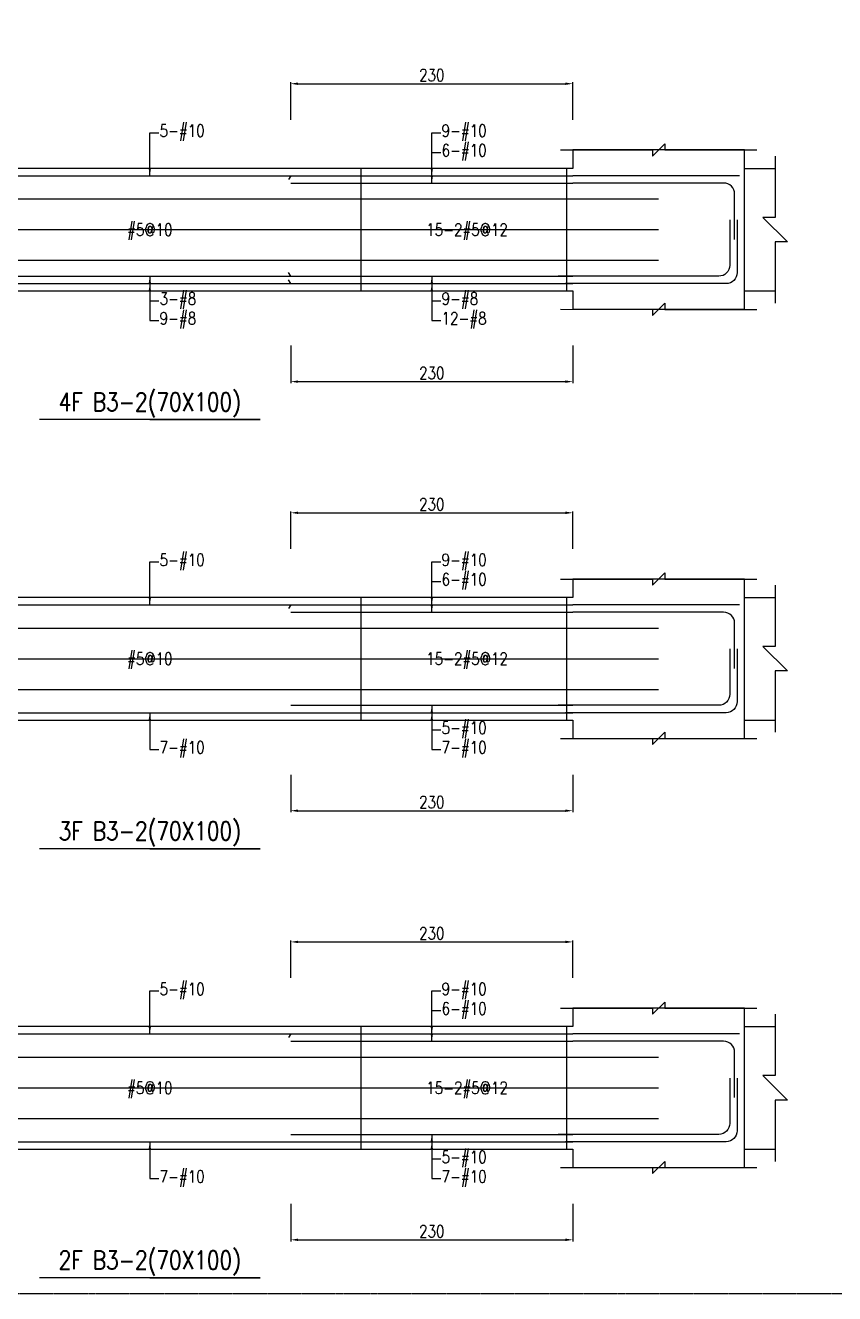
# Model space of a CAD drawing. Header units: millimetres. Extents: x 0 to 84580, y -12276 to 4373.
# Drawn here: x 48049 to 48709, y 0 to 1034 of the extents above; entities that cross this region are included whole.
import ezdxf
from ezdxf.enums import TextEntityAlignment as Align

# ---------------------------------------------------------------- set-up
doc = ezdxf.new("R2010")
doc.units = ezdxf.units.MM
doc.header["$MEASUREMENT"] = 0
doc.linetypes.add('CENTER', pattern=[2, 1.25, -0.25, 0.25, -0.25])
for name, color, linetype in [('S-DIM', 2, 'Continuous'), ('S-GRID', 1, 'CENTER'), ('S-LEADER', 2, 'Continuous'), ('S-RC', 130, 'Continuous'), ('S-REINF', 6, 'Continuous'), ('S-TEXT', 2, 'Continuous')]:
    doc.layers.add(name, color=color, linetype=linetype)
doc.styles.add('CS4', font='romans.shx', dxfattribs={"width": 0.8, "bigfont": 'lsp.shx'})
doc.styles.get("Standard").update_dxf_attribs({"font": 'arial.ttf'})
doc.dimstyles.new('ISO-25', dxfattribs={"dimtxt": 2.5, "dimasz": 2.5, "dimexe": 1.25, "dimexo": 0.625, "dimtad": 1, "dimtxsty": 'Standard', "dimcen": 2.5, "dimadec": 0, "dimazin": 0, "dimtfac": 1, "dimtmove": 0, "dimatfit": 3, "dimfxl": 0, "dimarcsym": 0})

# ---------------------------------------------------------------- blocks, each defined once
blk = doc.blocks.new('*D636')
at = {"layer": 'DEFPOINTS', "color": 0, "transparency": 16777216}
for p in [(48495.9, 286.9), (48265.9, 256.9), (48495.9, 256.9)]:
    blk.add_point(p, dxfattribs=at)
at = {"layer": 'S-DIM', "color": 0, "lineweight": -2, "transparency": 16777216}
for p, q in [((48265.9, 257.5), (48265.9, 288.1)), ((48271.9, 286.9), (48489.9, 286.9)), ((48495.9, 257.5), (48495.9, 288.1))]:
    blk.add_line(p, q, dxfattribs=at)
at = {"layer": 'S-DIM', "color": 0, "transparency": 16777216}
for points in [[(48271.9, 287.9), (48271.9, 285.9), (48265.9, 286.9)], [(48489.9, 287.9), (48489.9, 285.9), (48495.9, 286.9)]]:
    blk.add_solid(points, dxfattribs=at)
at = {"layer": 'S-DIM', "color": 0, "transparency": 16777216, "insert": (48380.9, 293.9), "char_height": 10, "attachment_point": 5, "style": 'CS4'}
blk.add_mtext('230', dxfattribs=at)
blk = doc.blocks.new('*D638')
at = {"layer": 'DEFPOINTS', "color": 0, "transparency": 16777216}
for p in [(48265.9, 73.9), (48495.9, 73.9), (48495.9, 43.9)]:
    blk.add_point(p, dxfattribs=at)
at = {"layer": 'S-DIM', "color": 0, "lineweight": -2, "transparency": 16777216}
for p, q in [((48265.9, 73.3), (48265.9, 42.6)), ((48495.9, 73.3), (48495.9, 42.6)), ((48271.9, 43.9), (48489.9, 43.9))]:
    blk.add_line(p, q, dxfattribs=at)
at = {"layer": 'S-DIM', "color": 0, "transparency": 16777216}
for points in [[(48271.9, 44.9), (48271.9, 42.9), (48265.9, 43.9)], [(48489.9, 44.9), (48489.9, 42.9), (48495.9, 43.9)]]:
    blk.add_solid(points, dxfattribs=at)
at = {"layer": 'S-DIM', "color": 0, "transparency": 16777216, "insert": (48380.9, 50.9), "char_height": 10, "attachment_point": 5, "style": 'CS4'}
blk.add_mtext('230', dxfattribs=at)
blk = doc.blocks.new('*D640')
at = {"layer": 'DEFPOINTS', "color": 0, "transparency": 16777216}
for p in [(48495.9, 636.9), (48265.9, 606.9), (48495.9, 606.9)]:
    blk.add_point(p, dxfattribs=at)
at = {"layer": 'S-DIM', "color": 0, "lineweight": -2, "transparency": 16777216}
for p, q in [((48265.9, 607.5), (48265.9, 638.1)), ((48271.9, 636.9), (48489.9, 636.9)), ((48495.9, 607.5), (48495.9, 638.1))]:
    blk.add_line(p, q, dxfattribs=at)
at = {"layer": 'S-DIM', "color": 0, "transparency": 16777216}
for points in [[(48271.9, 637.9), (48271.9, 635.9), (48265.9, 636.9)], [(48489.9, 637.9), (48489.9, 635.9), (48495.9, 636.9)]]:
    blk.add_solid(points, dxfattribs=at)
at = {"layer": 'S-DIM', "color": 0, "transparency": 16777216, "insert": (48380.9, 643.9), "char_height": 10, "attachment_point": 5, "style": 'CS4'}
blk.add_mtext('230', dxfattribs=at)
blk = doc.blocks.new('*D642')
at = {"layer": 'DEFPOINTS', "color": 0, "transparency": 16777216}
for p in [(48265.9, 423.9), (48495.9, 423.9), (48495.9, 393.9)]:
    blk.add_point(p, dxfattribs=at)
at = {"layer": 'S-DIM', "color": 0, "lineweight": -2, "transparency": 16777216}
for p, q in [((48265.9, 423.3), (48265.9, 392.6)), ((48495.9, 423.3), (48495.9, 392.6)), ((48271.9, 393.9), (48489.9, 393.9))]:
    blk.add_line(p, q, dxfattribs=at)
at = {"layer": 'S-DIM', "color": 0, "transparency": 16777216}
for points in [[(48271.9, 394.9), (48271.9, 392.9), (48265.9, 393.9)], [(48489.9, 394.9), (48489.9, 392.9), (48495.9, 393.9)]]:
    blk.add_solid(points, dxfattribs=at)
at = {"layer": 'S-DIM', "color": 0, "transparency": 16777216, "insert": (48380.9, 400.9), "char_height": 10, "attachment_point": 5, "style": 'CS4'}
blk.add_mtext('230', dxfattribs=at)
blk = doc.blocks.new('*D554')
at = {"layer": 'DEFPOINTS', "color": 0, "transparency": 16777216}
for p in [(48495.9, 986.9), (48265.9, 956.9), (48495.9, 956.9)]:
    blk.add_point(p, dxfattribs=at)
at = {"layer": 'S-DIM', "color": 0, "lineweight": -2, "transparency": 16777216}
for p, q in [((48265.9, 957.5), (48265.9, 988.1)), ((48271.9, 986.9), (48489.9, 986.9)), ((48495.9, 957.5), (48495.9, 988.1))]:
    blk.add_line(p, q, dxfattribs=at)
at = {"layer": 'S-DIM', "color": 0, "transparency": 16777216}
for points in [[(48271.9, 987.9), (48271.9, 985.9), (48265.9, 986.9)], [(48489.9, 987.9), (48489.9, 985.9), (48495.9, 986.9)]]:
    blk.add_solid(points, dxfattribs=at)
at = {"layer": 'S-DIM', "color": 0, "transparency": 16777216, "insert": (48380.9, 993.9), "char_height": 10, "attachment_point": 5, "style": 'CS4'}
blk.add_mtext('230', dxfattribs=at)
blk = doc.blocks.new('*D556')
at = {"layer": 'DEFPOINTS', "color": 0, "transparency": 16777216}
for p in [(48265.9, 773.9), (48495.9, 773.9), (48495.9, 743.9)]:
    blk.add_point(p, dxfattribs=at)
at = {"layer": 'S-DIM', "color": 0, "lineweight": -2, "transparency": 16777216}
for p, q in [((48265.9, 773.3), (48265.9, 742.6)), ((48495.9, 773.3), (48495.9, 742.6)), ((48271.9, 743.9), (48489.9, 743.9))]:
    blk.add_line(p, q, dxfattribs=at)
at = {"layer": 'S-DIM', "color": 0, "transparency": 16777216}
for points in [[(48271.9, 744.9), (48271.9, 742.9), (48265.9, 743.9)], [(48489.9, 744.9), (48489.9, 742.9), (48495.9, 743.9)]]:
    blk.add_solid(points, dxfattribs=at)
at = {"layer": 'S-DIM', "color": 0, "transparency": 16777216, "insert": (48380.9, 750.9), "char_height": 10, "attachment_point": 5, "style": 'CS4'}
blk.add_mtext('230', dxfattribs=at)

msp = doc.modelspace()

# ---------------------------------------------------------------- linework, layer by layer
for p, q in [((48635.915, 917.881), (48660.915, 917.881)), ((48635.915, 817.881), (48660.915, 817.881)), ((48635.915, 567.881), (48660.915, 567.881)), ((48635.915, 467.881), (48660.915, 467.881)), ((48635.915, 217.881), (48660.915, 217.881)), ((48635.915, 117.881), (48660.915, 117.881))]:
    msp.add_line(p, q)
at = {"layer": 'S-GRID'}
msp.add_lwpolyline([(45519, 0), (48748, 0), (48748, 2069), (45519, 2069), (45519, 0)], dxfattribs=at)
at = {"layer": 'S-RC'}
for points in [[(48485.915, 932.881), (48560.915, 932.866), (48560.914, 927.866), (48570.916, 937.864), (48570.915, 932.864), (48645.915, 932.85)], [(48495.915, 817.881), (48495.915, 802.881), (48635.915, 802.881), (48635.915, 932.881), (48495.915, 932.881), (48495.915, 917.881)], [(48660.915, 927.881), (48660.915, 877.881), (48650.915, 877.881), (48670.915, 857.881), (48660.915, 857.881), (48660.915, 807.881)], [(48495.915, 917.881), (47805.915, 917.881)], [(47805.915, 817.881), (48495.915, 817.881)], [(48485.915, 802.881), (48560.915, 802.866), (48560.914, 797.866), (48570.916, 807.864), (48570.915, 802.864), (48645.915, 802.85)], [(48150.915, 712.881), (48240.915, 712.881), (48060.915, 712.881)], [(48485.915, 582.881), (48560.915, 582.866), (48560.914, 577.866), (48570.916, 587.864), (48570.915, 582.864), (48645.915, 582.85)], [(48495.915, 467.881), (48495.915, 452.881), (48635.915, 452.881), (48635.915, 582.881), (48495.915, 582.881), (48495.915, 567.881)], [(48660.915, 577.881), (48660.915, 527.881), (48650.915, 527.881), (48670.915, 507.881), (48660.915, 507.881), (48660.915, 457.881)], [(48495.915, 567.881), (47805.915, 567.881)], [(47805.915, 467.881), (48495.915, 467.881)], [(48485.915, 452.881), (48560.915, 452.866), (48560.914, 447.866), (48570.916, 457.864), (48570.915, 452.864), (48645.915, 452.85)], [(48150.915, 362.881), (48240.915, 362.881), (48060.915, 362.881)], [(48485.915, 232.881), (48560.915, 232.866), (48560.914, 227.866), (48570.916, 237.864), (48570.915, 232.864), (48645.915, 232.85)], [(48495.915, 117.881), (48495.915, 102.881), (48635.915, 102.881), (48635.915, 232.881), (48495.915, 232.881), (48495.915, 217.881)], [(48660.915, 227.881), (48660.915, 177.881), (48650.915, 177.881), (48670.915, 157.881), (48660.915, 157.881), (48660.915, 107.881)], [(48495.915, 217.881), (47805.915, 217.881)], [(47805.915, 117.881), (48495.915, 117.881)], [(48485.915, 102.881), (48560.915, 102.866), (48560.914, 97.866), (48570.916, 107.864), (48570.915, 102.864), (48645.915, 102.85)], [(48150.915, 12.881), (48240.915, 12.881), (48060.915, 12.881)]]:
    msp.add_lwpolyline(points, dxfattribs=at)
at = {"layer": 'S-REINF'}
for points in [[(48035.915, 911.881), (48265.915, 911.881)], [(48265.915, 911.881), (48263.915, 908.881)], [(48265.915, 911.881), (48495.915, 911.881)], [(48631.915, 911.881), (48495.915, 911.881)], [(48265.915, 905.881), (48495.915, 905.881)], [(48035.915, 829.881), (48265.915, 829.881)], [(48265.915, 829.881), (48263.915, 832.881)], [(48265.915, 829.881), (48495.915, 829.881)], [(48035.915, 823.881), (48265.915, 823.881)], [(48265.915, 823.881), (48263.915, 826.881)], [(48265.915, 823.881), (48495.915, 823.881)], [(48035.915, 561.881), (48265.915, 561.881)], [(48265.915, 561.881), (48263.915, 558.881)], [(48265.915, 561.881), (48495.915, 561.881)], [(48631.915, 561.881), (48495.915, 561.881)], [(48265.915, 555.881), (48495.915, 555.881)], [(48265.915, 479.881), (48495.915, 479.881)], [(48035.915, 473.881), (48265.915, 473.881)], [(48265.915, 473.881), (48495.915, 473.881)], [(48035.915, 211.881), (48265.915, 211.881)], [(48265.915, 211.881), (48263.915, 208.881)], [(48265.915, 211.881), (48495.915, 211.881)], [(48631.915, 211.881), (48495.915, 211.881)], [(48265.915, 205.881), (48495.915, 205.881)], [(48265.915, 129.881), (48495.915, 129.881)], [(48035.915, 123.881), (48265.915, 123.881)], [(48265.915, 123.881), (48495.915, 123.881)]]:
    msp.add_lwpolyline(points, dxfattribs=at)
at = {"layer": 'S-REINF', "color": 1}
for points in [[(48323.415, 817.881), (48323.415, 917.881)], [(48490.915, 817.881), (48490.915, 917.881)], [(47735.915, 892.881), (48565.915, 892.881)], [(47735.915, 867.881), (48565.915, 867.881)], [(47735.915, 842.881), (48565.915, 842.881)], [(48323.415, 467.881), (48323.415, 567.881)], [(48490.915, 467.881), (48490.915, 567.881)], [(47735.915, 542.881), (48565.915, 542.881)], [(47735.915, 517.881), (48565.915, 517.881)], [(47735.915, 492.881), (48565.915, 492.881)], [(48323.415, 117.881), (48323.415, 217.881)], [(48490.915, 117.881), (48490.915, 217.881)], [(47735.915, 192.881), (48565.915, 192.881)], [(47735.915, 167.881), (48565.915, 167.881)], [(47735.915, 142.881), (48565.915, 142.881)]]:
    msp.add_lwpolyline(points, dxfattribs=at)
at = {"layer": 'S-REINF'}
for points in [[(48627.915, 859.881), (48627.915, 896.881, 0.41421356), (48618.915, 905.881), (48495.915, 905.881)], [(48623.915, 875.881), (48623.915, 838.881, -0.41421356), (48614.915, 829.881), (48483.915, 829.881)], [(48629.915, 875.881), (48629.915, 832.881, -0.41421356), (48620.915, 823.881), (48489.915, 823.881)], [(48627.915, 509.881), (48627.915, 546.881, 0.41421356), (48618.915, 555.881), (48495.915, 555.881)], [(48623.915, 525.881), (48623.915, 488.881, -0.41421356), (48614.915, 479.881), (48483.915, 479.881)], [(48629.915, 525.881), (48629.915, 482.881, -0.41421356), (48620.915, 473.881), (48489.915, 473.881)], [(48627.915, 159.881), (48627.915, 196.881, 0.41421356), (48618.915, 205.881), (48495.915, 205.881)], [(48623.915, 175.881), (48623.915, 138.881, -0.41421356), (48614.915, 129.881), (48483.915, 129.881)], [(48629.915, 175.881), (48629.915, 132.881, -0.41421356), (48620.915, 123.881), (48489.915, 123.881)]]:
    msp.add_lwpolyline(points, format="xyb", dxfattribs=at)

# ---------------------------------------------------------------- texts
at = {"layer": 'S-LEADER', "char_height": 10, "attachment_point": 4, "style": 'CS4'}
for s, insert in [('5-#10', (48158.915, 946.881)), ('9-#10', (48388.915, 946.881)), ('6-#10', (48388.915, 930.881)), ('3-#8', (48158.915, 809.881)), ('9-#8', (48388.915, 809.881)), ('9-#8', (48158.915, 793.881)), ('12-#8', (48388.915, 793.881)), ('5-#10', (48158.915, 596.881)), ('9-#10', (48388.915, 596.881)), ('6-#10', (48388.915, 580.881)), ('5-#10', (48388.915, 459.881)), ('7-#10', (48158.915, 443.881)), ('7-#10', (48388.915, 443.881)), ('5-#10', (48158.915, 246.881)), ('9-#10', (48388.915, 246.881)), ('6-#10', (48388.915, 230.881)), ('5-#10', (48388.915, 109.881)), ('7-#10', (48158.915, 93.881)), ('7-#10', (48388.915, 93.881))]:
    msp.add_mtext(s, dxfattribs=dict(at, insert=insert))
at = {"layer": 'S-RC', "style": 'CS4', "width": 0.8}
for s, p in [('4F B3-2(70X100)', (48150.915, 719.881)), ('3F B3-2(70X100)', (48150.915, 369.881)), ('2F B3-2(70X100)', (48150.915, 19.881))]:
    msp.add_text(s, height=15, dxfattribs=at).set_placement(p, align=Align.CENTER)
at = {"layer": 'S-TEXT', "color": 1, "style": 'CS4', "width": 0.8}
for s, p in [('#5@10', (48150.915, 862.881)), ('15-2#5@12', (48409.665, 862.881)), ('#5@10', (48150.915, 512.881)), ('15-2#5@12', (48409.665, 512.881)), ('#5@10', (48150.915, 162.881)), ('15-2#5@12', (48409.665, 162.881))]:
    msp.add_text(s, height=10, dxfattribs=at).set_placement(p, align=Align.CENTER)

# ---------------------------------------------------------------- dimensions: what is measured, and where the dimension line sits
at = {"layer": 'S-DIM'}
for p1, p2, distance, picture, middle in [((48265.915, 956.881), (48495.915, 956.881), 30, '*D554', (48380.915, 993.881)), ((48265.915, 773.881), (48495.915, 773.881), -30, '*D556', (48380.915, 750.881)), ((48265.915, 606.881), (48495.915, 606.881), 30, '*D640', (48380.915, 643.881)), ((48265.915, 423.881), (48495.915, 423.881), -30, '*D642', (48380.915, 400.881)), ((48265.915, 256.881), (48495.915, 256.881), 30, '*D636', (48380.915, 293.881)), ((48265.915, 73.881), (48495.915, 73.881), -30, '*D638', (48380.915, 50.881))]:
    dim = msp.add_aligned_dim(p1=p1, p2=p2, distance=distance, dimstyle='ISO-25', override={"dimtxt": 10, "dimasz": 6, "dimgap": 2, "dimtxsty": 'CS4'}, dxfattribs=at)
    dim.commit()
    dim.dimension.update_dxf_attribs({"geometry": picture, "text_midpoint": middle})

# ---------------------------------------------------------------- leaders
at = {"layer": 'S-LEADER', "annotation_type": 0, "has_hookline": 1, "hookline_direction": 0}
for points, text_width in [([(48150.915, 911.881), (48150.915, 946.881), (48158.29, 946.881)], 38.476), ([(48380.915, 911.881), (48380.915, 946.881), (48388.29, 946.881)], 38.476), ([(48380.915, 905.881), (48380.915, 930.881), (48388.29, 930.881)], 38.095), ([(48150.915, 829.881), (48150.915, 809.881), (48158.29, 809.881)], 30.857), ([(48380.915, 829.881), (48380.915, 809.881), (48388.29, 809.881)], 30.857), ([(48150.915, 823.881), (48150.915, 793.881), (48158.29, 793.881)], 30.857), ([(48380.915, 823.881), (48380.915, 793.881), (48388.29, 793.881)], 37.333), ([(48150.915, 561.881), (48150.915, 596.881), (48158.29, 596.881)], 38.476), ([(48380.915, 561.881), (48380.915, 596.881), (48388.29, 596.881)], 38.476), ([(48380.915, 555.881), (48380.915, 580.881), (48388.29, 580.881)], 38.095), ([(48380.915, 479.881), (48380.915, 459.881), (48388.29, 459.881)], 38.476), ([(48150.915, 473.881), (48150.915, 443.881), (48158.29, 443.881)], 38.476), ([(48380.915, 473.881), (48380.915, 443.881), (48388.29, 443.881)], 38.476), ([(48150.915, 211.881), (48150.915, 246.881), (48158.29, 246.881)], 38.476), ([(48380.915, 211.881), (48380.915, 246.881), (48388.29, 246.881)], 38.476), ([(48380.915, 205.881), (48380.915, 230.881), (48388.29, 230.881)], 38.095), ([(48380.915, 129.881), (48380.915, 109.881), (48388.29, 109.881)], 38.476), ([(48150.915, 123.881), (48150.915, 93.881), (48158.29, 93.881)], 38.476), ([(48380.915, 123.881), (48380.915, 93.881), (48388.29, 93.881)], 38.476)]:
    msp.add_leader(points, dimstyle='ISO-25', override={"dimasz": 6, "dimtad": 0}, dxfattribs=dict(at, text_width=text_width))

doc.saveas('drawing.dxf')
